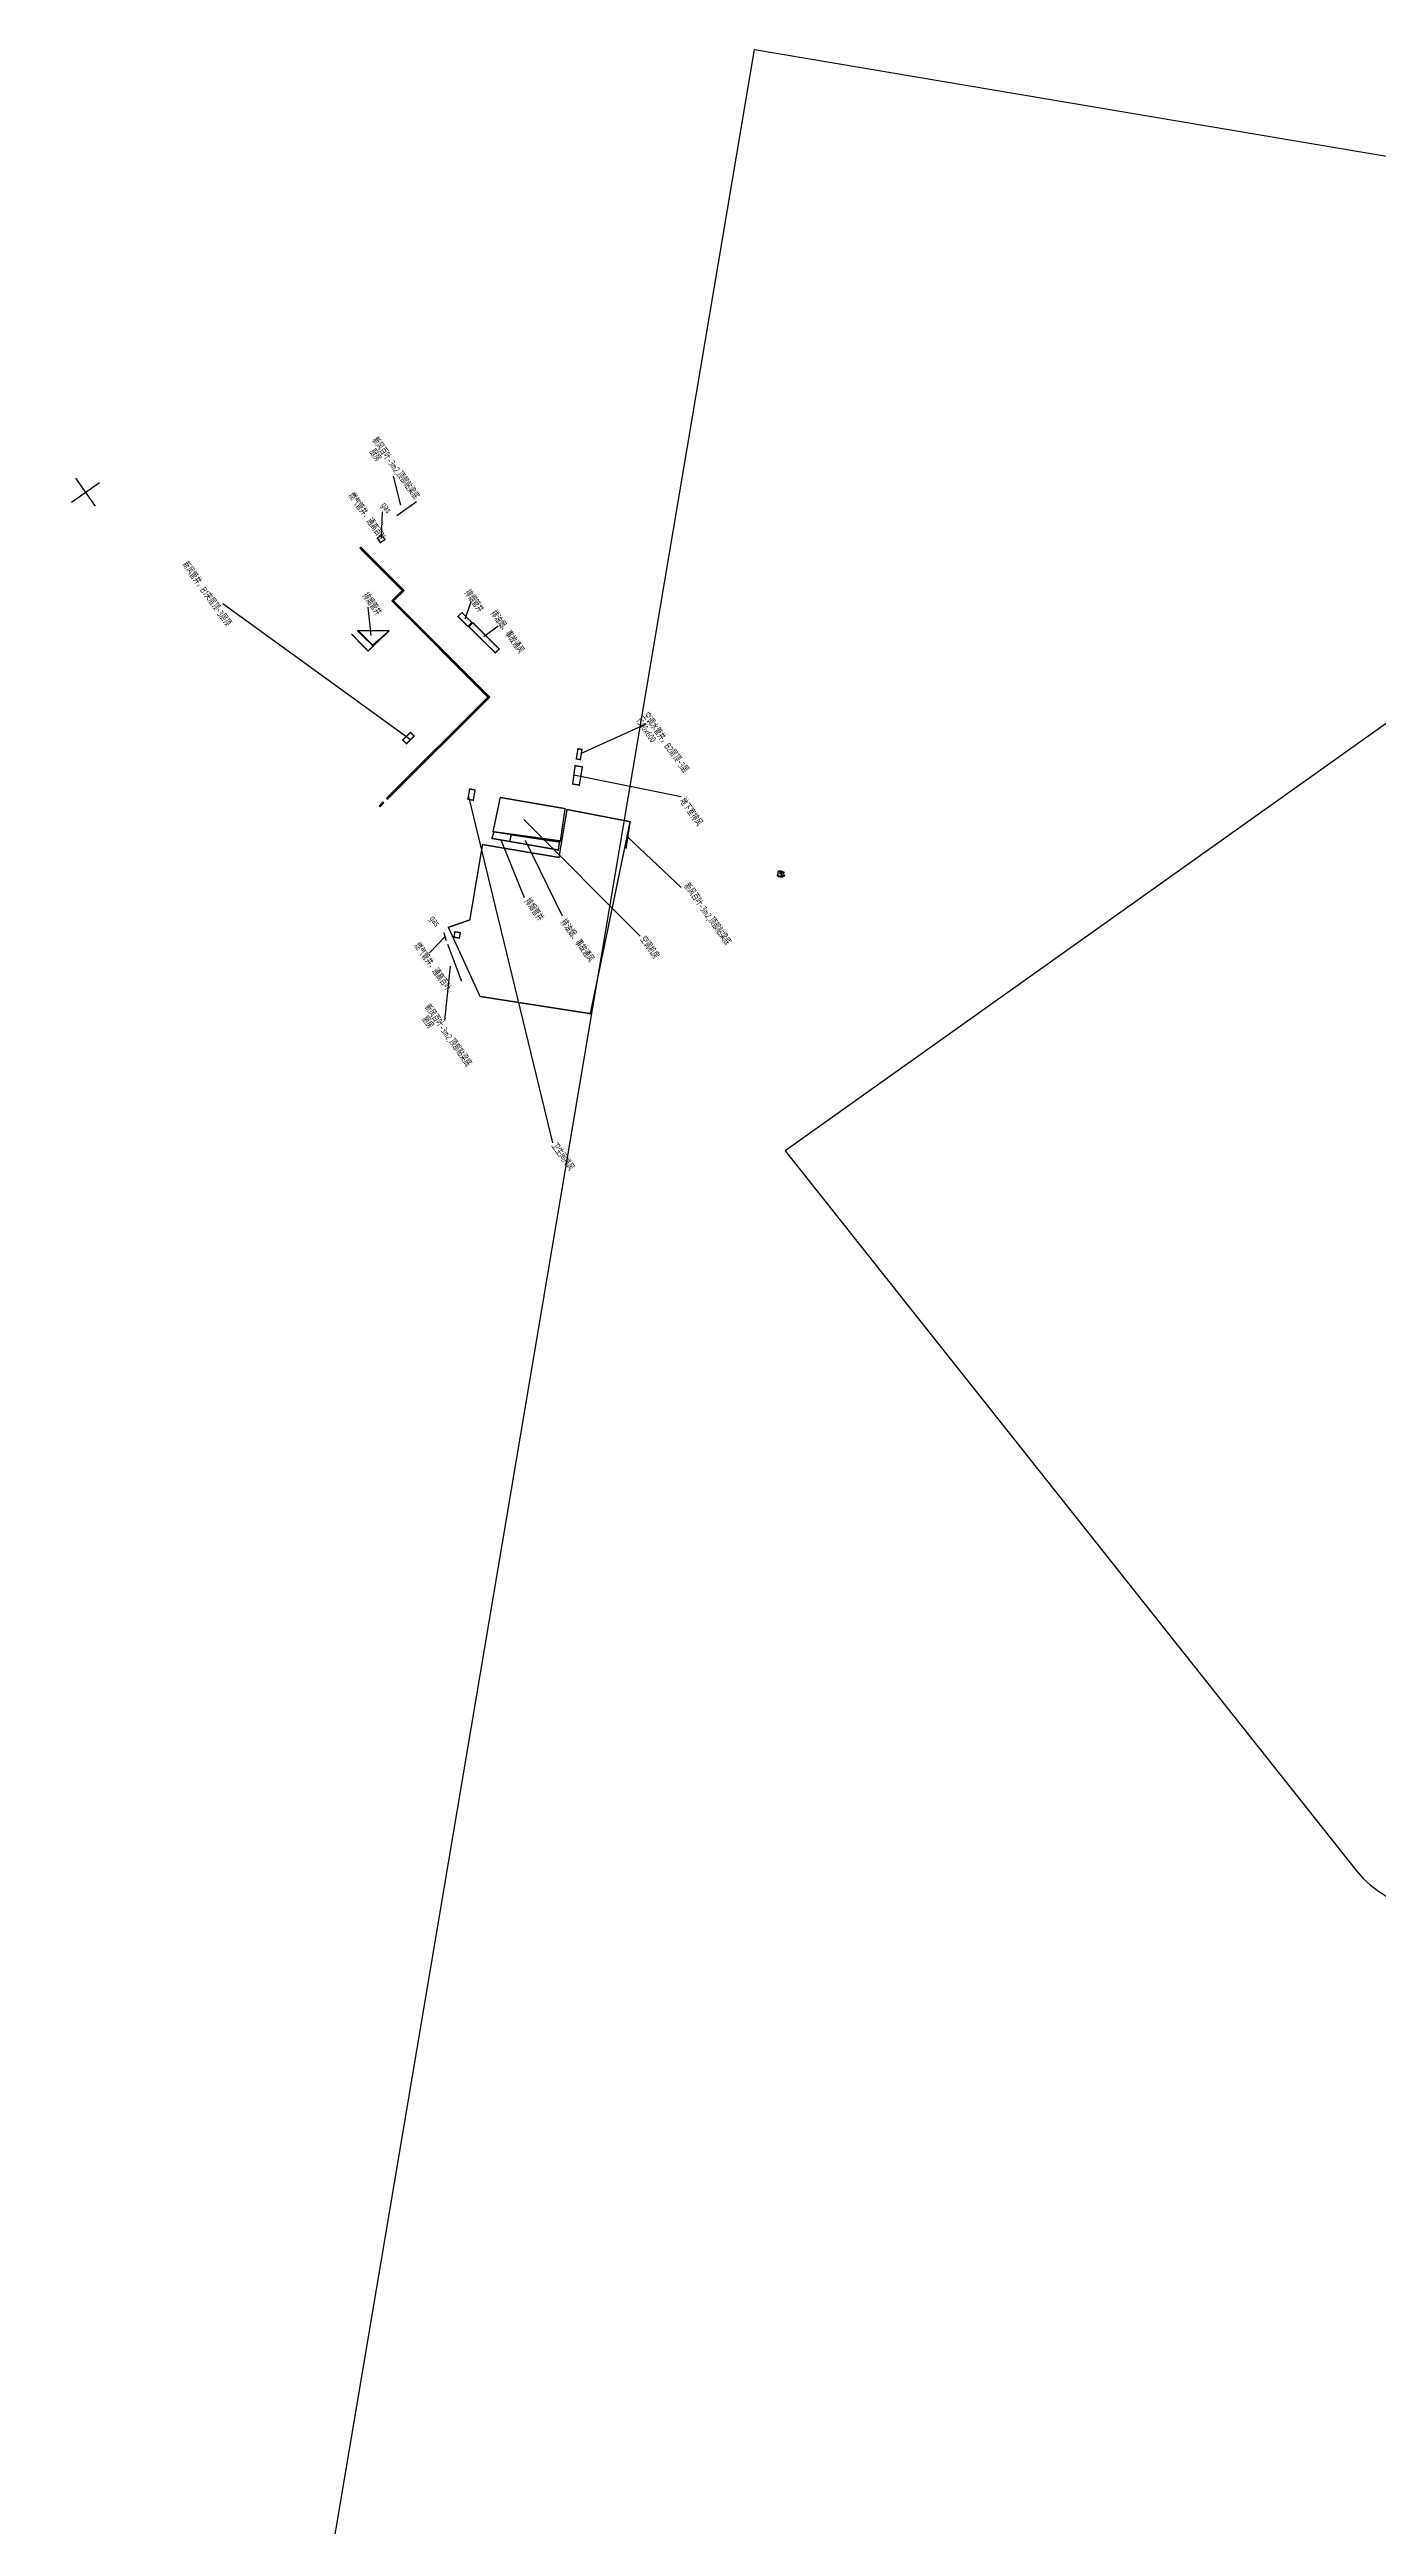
# Model space of a CAD drawing. Extents: x -936 to 12807311, y 101 to 1511157.
# Drawn here: x 11964142 to 12157956, y 1149868 to 1511157 of the extents above; entities that cross this region are included whole.
import ezdxf

# ---------------------------------------------------------------- set-up
doc = ezdxf.new("R2010")
doc.units = 0
doc.header["$LTSCALE"] = 1000
doc.header["$MEASUREMENT"] = 0
doc.linetypes.add('PX-PLAN-F2-T2$0$DASHED', pattern=[0.75, 0.5, -0.25])
doc.linetypes.add('PX-PLAN-F2-T2$0$HIDDEN', pattern=[0.375, 0.25, -0.125])
for name, color, linetype in [('PX-GRID-T2$0$A-BOUNDARY', 1, 'Continuous'), ('PX-PLAN-F2-T2$0$0M-消防车道修改-提资建筑', 252, 'Continuous'), ('PX-PLAN-F2-T2$0$H-B设备-通风', 34, 'Continuous'), ('PX-PLAN-F2-T2$0$防火墙填充', 1, 'Continuous')]:
    doc.layers.add(name, color=color, linetype=linetype)
doc.styles.add('PX-PLAN-F2-T2$0$XD2008', font='xd-hzs.shx', dxfattribs={"width": 0.7, "bigfont": 'xd-hztxt.shx'})

# ---------------------------------------------------------------- blocks, each defined once
blk = doc.blocks.new('PX-PLAN-F2-T2$0$H-HTFC(DT)-马达上置')
at = {"layer": 'PX-PLAN-F2-T2$0$H-B设备-通风'}
for p, q in [((-250, 0), (250, 0)), ((0, 0), (0, 250)), ((0, -994), (0, 150)), ((250, 0), (250, -250)), ((-250, 0), (-250, -250)), ((-250, -250), (250, -250)), ((-200, -794), (-200, -320)), ((-200, -320), (200, -320)), ((-200, -794), (200, -794)), ((-180, -794), (-180, -320)), ((-150, -30), (150, -30)), ((-150, -210), (-150, -30)), ((-150, -210), (150, -210)), ((-150, -270), (150, -270)), ((-150, -794), (-150, -320)), ((-150, -844), (150, -844)), ((-110, -794), (-110, -320)), ((-60, -794), (-60, -320)), ((-35, -210), (-35, -270)), ((35, -210), (35, -270)), ((60, -794), (60, -320)), ((110, -794), (110, -320)), ((150, -210), (150, -30)), ((150, -794), (150, -320)), ((180, -794), (180, -320)), ((200, -794), (200, -320))]:
    blk.add_line(p, q, dxfattribs=at)
for centre, start, end in [((-150, -320), 90, 180), ((-150, -794), 180, 270), ((150, -320), 0, 90), ((150, -794), 270, 0)]:
    blk.add_arc(centre, 50, start, end, dxfattribs=at)
blk = doc.blocks.new('PX-PLAN-F2-T2$0$HTFC(DT)-12-C')
at = {"layer": 'PX-PLAN-F2-T2$0$H-B设备-通风'}
for p, q in [((-285, 248), (-285, -249)), ((-235, 198), (-285, 198)), ((505, 300), (555, 300)), ((555, -350), (555, 350)), ((-235, -199), (-285, -199)), ((505, -300), (555, -300))]:
    blk.add_line(p, q, dxfattribs=at)
for points in [[(505, 410), (505, -410), (-235, -410), (-235, 410)], [(470, 375), (470, -375), (-200, -375), (-200, 375)], [(-150, 0), (75, 130), (75, -130)]]:
    blk.add_lwpolyline(points, close=True, dxfattribs=at)
blk.add_circle((0, 0), 150, dxfattribs=at)
at = {"layer": 'PX-PLAN-F2-T2$0$H-B设备-通风', "xscale": 0.5, "yscale": 0.5, "zscale": 0.5}
blk.add_blockref('PX-PLAN-F2-T2$0$H-HTFC(DT)-马达上置', (280, 535), dxfattribs=at)
blk = doc.blocks.new('PX-PLAN-F2-T2$0$A$Cf4064ea2')
at = {"layer": 'PX-PLAN-F2-T2$0$0M-消防车道修改-提资建筑', "color": 6}
blk.add_line((75395, 41421, -1), (77422, 51710), dxfattribs=at)
at = {"layer": 'PX-PLAN-F2-T2$0$0M-消防车道修改-提资建筑', "color": 1}
for p, q in [((77361, 38803), (89002, 49719)), ((48117, 41176), (49617, 39007)), ((43648, 26511), (40047, 28499)), ((71024, 24428, 12), (119297, 5136)), ((78931, 24621), (87724, 22526)), ((85683, 9817), (86325, 6575))]:
    blk.add_line(p, q, dxfattribs=at)
at = {"layer": 'PX-PLAN-F2-T2$0$0M-消防车道修改-提资建筑', "color": 3}
for p, q in [((30677, 41026), (26588, 42606)), ((53270, 42387), (53365, 39773)), ((89319, 39941), (99837, 42025)), ((29891, 38265), (32929, 35891)), ((78441, 29063), (102131, 33041)), ((80986, 27502), (93115, 25505)), ((59383, 22324), (27345, 11550, -32)), ((89655, 7917), (95630, 2641))]:
    blk.add_line(p, q, dxfattribs=at)
at = {"layer": 'PX-PLAN-F2-T2$0$0M-消防车道修改-提资建筑'}
for p, q in [((5000, 4664), (0, 4664)), ((2500, 2164), (2500, 7164))]:
    blk.add_line(p, q, dxfattribs=at)
at = {"layer": 'PX-PLAN-F2-T2$0$0M-消防车道修改-提资建筑', "color": 3, "const_width": 200}
for points in [[(31589, 39652), (31589, 43204)], [(87680, 41525), (90540, 38761)], [(80634, 34901), (84071, 31609), (77286, 24390), (73822, 28137), (80634, 34901)], [(59248, 23114), (59514, 21536), (58764, 21408), (58508, 22989), (59248, 23114)], [(86829, 9485), (92406, 8001)]]:
    blk.add_lwpolyline(points, dxfattribs=at)
at = {"layer": 'PX-PLAN-F2-T2$0$0M-消防车道修改-提资建筑', "color": 3, "linetype": 'PX-PLAN-F2-T2$0$HIDDEN', "const_width": 200, "elevation": -1}
blk.add_lwpolyline([(50792, 38830), (56210, 39773), (56071, 40576), (50716, 39644)], dxfattribs=at)
at = {"layer": 'PX-PLAN-F2-T2$0$0M-消防车道修改-提资建筑', "color": 3, "linetype": 'PX-PLAN-F2-T2$0$HIDDEN', "const_width": 200}
blk.add_lwpolyline([(50870, 38830), (50734, 39682)], dxfattribs=at)
at = {"layer": 'PX-PLAN-F2-T2$0$0M-消防车道修改-提资建筑', "color": 6, "const_width": 200, "elevation": 2}
blk.add_lwpolyline([(75668, 40434), (74607, 41495), (75031, 41919), (76092, 40859), (75668, 40434)], dxfattribs=at)
at = {"layer": 'PX-PLAN-F2-T2$0$0M-消防车道修改-提资建筑', "color": 1, "const_width": 200}
for points in [[(77136, 40486), (79045, 38577), (78347, 37879), (76376, 39726), (77136, 40486)], [(48589, 39215), (50654, 39556), (50784, 38767), (48724, 38427), (48600, 39176)], [(44622, 29062), (41987, 25372), (44922, 25856), (44641, 28926)], [(85955, 11394), (86520, 10829), (87086, 11394), (86520, 11960), (85955, 11394)], [(85089, 10025), (86276, 9608)]]:
    blk.add_lwpolyline(points, dxfattribs=at)
at = {"layer": 'PX-PLAN-F2-T2$0$0M-消防车道修改-提资建筑', "const_width": 200, "elevation": 12}
blk.add_lwpolyline([(80903, 35060), (87680, 41525), (107134, 20563), (95773, 8919), (84878, 10995), (85809, 14169), (77926, 22052), (85918, 30045)], close=True, dxfattribs=at)
at = {"layer": 'PX-PLAN-F2-T2$0$0M-消防车道修改-提资建筑', "color": 3, "const_width": 200, "elevation": -1}
blk.add_lwpolyline([(32620, 36244), (32620, 35444), (33420, 35444), (33420, 36244), (32620, 36244)], dxfattribs=at)
at = {"layer": 'PX-PLAN-F2-T2$0$0M-消防车道修改-提资建筑', "color": 2, "const_width": 200}
for points in [[(45083, 25837), (44622, 29062)], [(41813, 24278), (45239, 24805), (45083, 25837), (41904, 25257)]]:
    blk.add_lwpolyline(points, dxfattribs=at)
at = {"layer": 'PX-PLAN-F2-T2$0$0M-消防车道修改-提资建筑', "color": 3, "linetype": 'PX-PLAN-F2-T2$0$DASHED', "const_width": 200}
blk.add_lwpolyline([(79161, 26265), (79868, 25558), (84973, 30600), (84128, 31408), (79161, 26265)], dxfattribs=at)
at = {"layer": 'PX-PLAN-F2-T2$0$0M-消防车道修改-提资建筑', "color": 1, "const_width": 200, "elevation": 12}
blk.add_lwpolyline([(70235, 25217), (71307, 24145), (71873, 24711), (70801, 25783), (70235, 25217)], dxfattribs=at)
at = {"layer": 'PX-PLAN-F2-T2$0$0M-消防车道修改-提资建筑', "color": 1, "linetype": 'PX-PLAN-F2-T2$0$DASHED', "const_width": 200}
blk.add_lwpolyline([(77386, 24494), (77993, 23683), (79868, 25558), (79157, 26327), (77386, 24494)], dxfattribs=at)
at = {"layer": 'PX-PLAN-F2-T2$0$H-B设备-通风', "rotation": 315.0169646429927}
blk.add_blockref('PX-PLAN-F2-T2$0$HTFC(DT)-12-C', (106529, 55098), dxfattribs=at)
at = {"layer": 'PX-PLAN-F2-T2$0$0M-消防车道修改-提资建筑', "color": 6, "style": 'PX-PLAN-F2-T2$0$XD2008', "width": 0.7}
for s, p in [('1500x600', (76123, 50674)), ('空调水管井，B2层顶~3层', (76105, 51923))]:
    blk.add_text(s, height=1000, dxfattribs=at).set_placement(p)
at = {"layer": 'PX-PLAN-F2-T2$0$0M-消防车道修改-提资建筑', "color": 1, "style": 'PX-PLAN-F2-T2$0$XD2008', "width": 0.7}
for s, p in [('地下室排风', (89408, 49055, -7)), ('排烟管井', (46439, 41108)), ('燃气管井，通高百叶', (25084, 35515)), ('排烟管井', (38152, 28736)), ('排烟管井', (88183, 22153, 2)), ('燃气管井，通高百叶', (84129, 5278, -7)), ('卫生间排风', (119546, 4686))]:
    blk.add_text(s, height=1000, dxfattribs=at).set_placement(p)
at = {"layer": 'PX-PLAN-F2-T2$0$0M-消防车道修改-提资建筑', "color": 3, "style": 'PX-PLAN-F2-T2$0$XD2008', "width": 0.7}
for s, p in [('新风百叶-3m2,顶部贴梁底', (20498, 43022, 4)), ('排油烟、事故通风', (51090, 42453, 2)), ('新风百叶-3m2,顶部贴梁底', (99849, 42389, 0)), ('厨房', (21679, 41704, 4)), ('gas', (28982, 38659, 2)), ('空调机房', (102478, 32684, 2)), ('排油烟、事故通风', (93702, 24683, 2)), ('新风管井，B1夹层顶~3层顶', (19241, 9944, -32)), ('gas', (82216, 9488, 11)), ('新风百叶-3m2,顶部贴梁底', (92337, 1303, 0)), ('厨房', (93519, -16, 0))]:
    blk.add_text(s, height=1000, dxfattribs=at).set_placement(p)
blk = doc.blocks.new('PX-PLAN-F2-T2$0$fhtc')
at = {"layer": 'PX-PLAN-F2-T2$0$防火墙填充'}
h = blk.add_hatch(dxfattribs=at)
h.set_pattern_fill('ANSI31', color=256, scale=100, angle=44.99992)
h.set_pattern_definition([(45, (-8005.86, 6e-09), (-112.2532, 112.2532), [])])
h.paths.add_polyline_path([(16661, 150), (16661, -20925), (16461, -20925), (16461, -50), (-3364, -50), (-3364, 2125), (-12109, 2125), (-12076, 2325), (-3164, 2325), (-3164, 150)])
h.paths.add_polyline_path([(16461, -21675), (16661, -21675), (16661, -22460), (16461, -22460)])
blk.add_lwpolyline([(16661, 150), (16661, -20925), (16461, -20925), (16461, -50), (-3364, -50), (-3364, 2125), (-12109, 2125), (-12076, 2325), (-3164, 2325), (-3164, 150)], close=True, dxfattribs=at)
at = {"layer": 'PX-PLAN-F2-T2$0$防火墙填充', "elevation": 0}
blk.add_lwpolyline([(16461, -21675), (16661, -21675), (16661, -22460), (16461, -22460)], close=True, dxfattribs=at)
blk = doc.blocks.new('PX-PLAN-F2-T2')
at = {"extrusion": (-1.84694e-08, -1.3137e-08, 1), "rotation": 305.4236160409284}
blk.add_blockref('PX-PLAN-F2-T2$0$A$Cf4064ea2', (11964154.064, 1445912.528, -0.24), dxfattribs=at)
at = {"layer": 'PX-PLAN-F2-T2$0$防火墙填充', "rotation": 315.0000761649952}
blk.add_blockref('PX-PLAN-F2-T2$0$fhtc', (12016457.085, 1428376.749), dxfattribs=at)
blk = doc.blocks.new('TX-CORE-T2-F2')
blk.add_lwpolyline([(12066948, 1511157), (12481765, 1441172), (12413516, 1036647), (11998699, 1106632)], close=True)
blk = doc.blocks.new('PX-GRID-T2')
at = {"layer": 'PX-GRID-T2$0$A-BOUNDARY'}
blk.add_lwpolyline([(12202497.2, 1443737.9), (12071412.9, 1350499.8), (12154756.2, 1245520.7, 0.40128917), (12175301.1, 1242697.7), (12290433.8, 1326059.7, 0.4959638), (12290619.2, 1334018.5, -0.06993476), (12250051.6, 1376880.7)], format="xyb", close=True, dxfattribs=at).dxf.unprotected_set("ltscale", 0)

msp = doc.modelspace()

# ---------------------------------------------------------------- block references
for name in ['TX-CORE-T2-F2', 'PX-PLAN-F2-T2', 'PX-GRID-T2']:
    msp.add_blockref(name, (0, 0))

doc.saveas('drawing.dxf')
